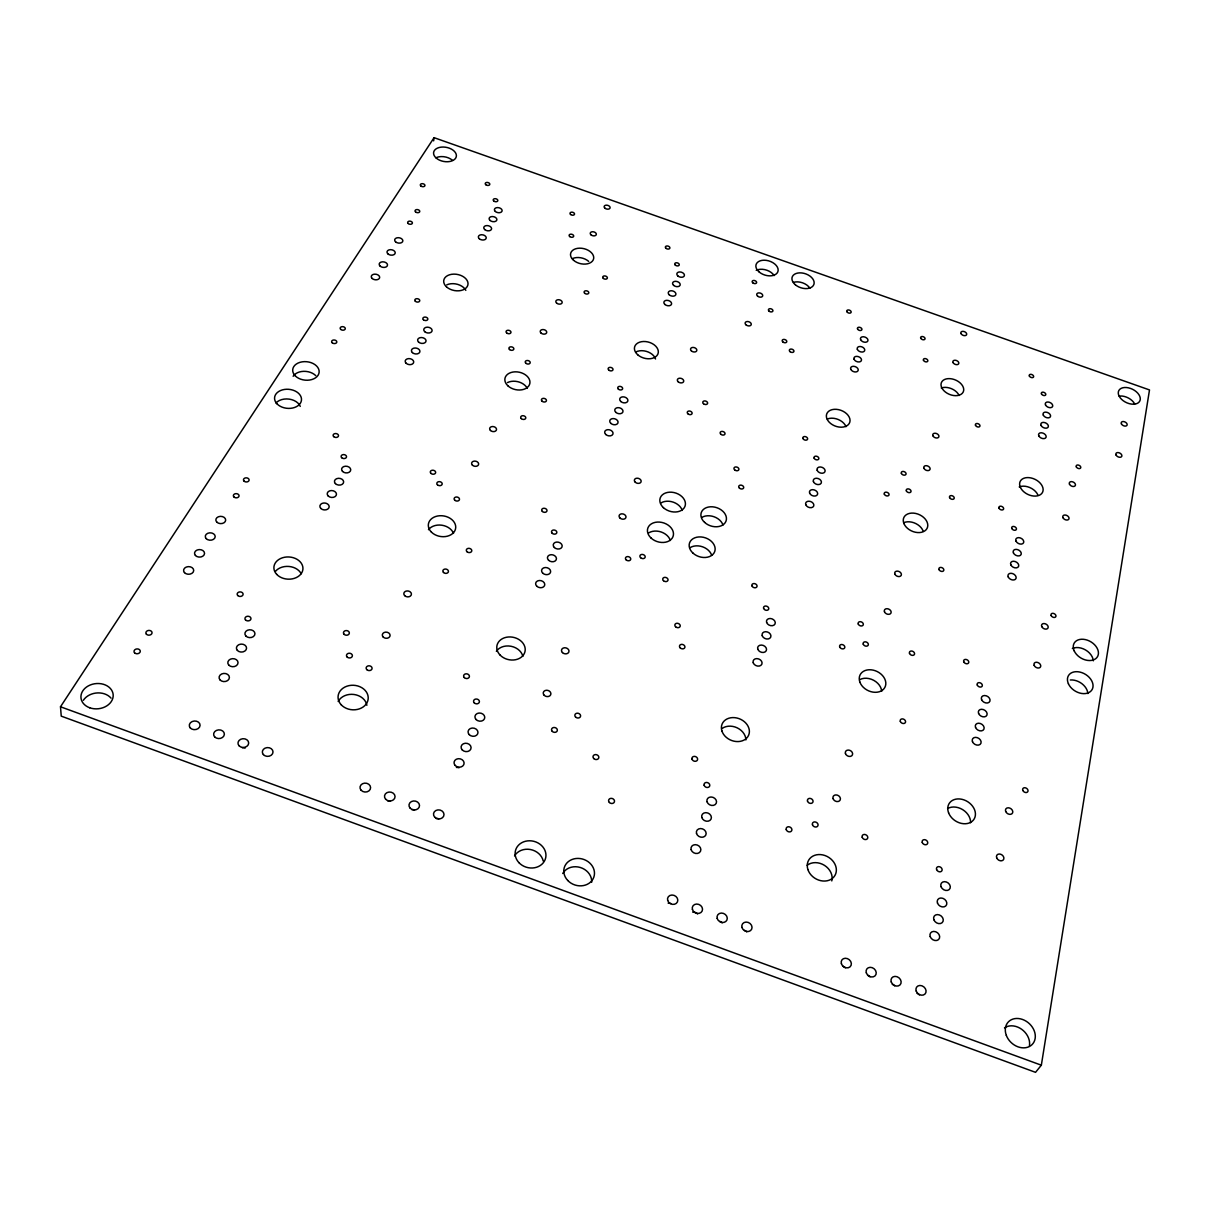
<?xml version="1.0" encoding="UTF-8"?>
<svg xmlns="http://www.w3.org/2000/svg" width="1210" height="1210" viewBox="0 0 1210 1210"><rect width="100%" height="100%" fill="white"/><g stroke="black" fill="none" stroke-linecap="round" stroke-linejoin="round"><path stroke-width="1.5" d="M433.649 140.859L434.057 137.668L1149.5 389.938L1041.341 1065.193L1035.548 1072.332L61.241 716.139L60.5 706.776L434.057 137.668M60.5 706.776L1041.341 1065.193M859.917 679.551A13.809 10.557 26.3 0 1 873.711 680.322A13.809 10.557 26.3 0 1 881.682 691.288M722.188 728.405A14.293 11.495 22.8 0 1 737.313 727.906A14.293 11.495 22.8 0 1 745.889 739.915M807.191 865.286A15.11 12.493 30.6 0 1 824.539 865.407A15.11 12.493 30.6 0 1 831.784 880.91M947.581 808.567A14.626 11.374 32.5 0 1 962.691 809.656A14.626 11.374 32.5 0 1 970.571 822.724M1070.321 679.99A13.643 9.786 31 0 1 1087.835 693.572M690.184 547.601A13.219 9.907 18.4 0 1 711.692 555.314M562.741 873.484A15.427 13.476 17.9 0 1 580.271 867.479A15.427 13.476 17.9 0 1 591.705 882.196M1004.481 1027.88A16.29 13.068 42.5 0 1 1021.648 1029.271A16.29 13.068 42.5 0 1 1029.453 1045.742M941.289 388.002A11.828 7.804 22.8 0 1 959.122 395.488M827.655 418.887A12.191 8.379 20.7 0 1 846.017 426.661M903.9 522.614A12.735 9.03 24.1 0 1 923.048 530.797M1019.213 486.919A12.372 8.349 25.9 0 1 1037.817 494.784M1120.309 395.988A11.661 7.336 26 0 1 1134.678 403.928M793.427 282.384A11.404 7.366 18.5 0 1 809.898 288.192M701.8 517.426A13.023 9.589 18.5 0 1 722.975 525.004M1072.347 648.545A13.416 9.498 30.3 0 1 1085.582 649.982A13.416 9.498 30.3 0 1 1093.28 660.841M428.476 529.708A13.718 10.391 9.1 0 1 441.877 525.216A13.718 10.391 9.1 0 1 453.523 533.383M275.396 571.407A14.46 11.087 3 0 1 289.009 566.462A14.46 11.087 3 0 1 301.184 573.737M338.165 701.482A15.019 12.251 3.9 0 1 354.001 694.48A15.019 12.251 3.9 0 1 366.872 705.294M496.372 651.298A14.248 11.389 11.7 0 1 510.983 646.261A14.248 11.389 11.7 0 1 522.856 656.349M648.847 532.793A13.219 9.892 16.9 0 1 670.325 540.477M275.94 403.021A13.431 9.529 5 0 1 289.16 399.118A13.431 9.529 5 0 1 300.262 406.394M83.354 700.288A16.078 12.614 -6.4 0 1 111.033 698.125M514.537 855.894A15.427 13.446 14 0 1 530.298 849.496A15.427 13.446 14 0 1 543.23 861.051M572.421 258.622A11.737 7.714 13.4 0 1 588.68 261.39M446.762 284.849A12.221 8.198 10.2 0 1 465.82 290.37M507.459 382.602A12.644 8.893 11.8 0 1 527.258 388.319M635.81 351.989A12.145 8.334 15.2 0 1 655.533 358.992M756.235 270.359A11.404 7.366 17.7 0 1 774.143 275.577M436.523 157.512A11.48 7.184 10.3 0 1 452.464 160.31M293.138 376.265A13.204 9.256 5.8 0 1 315.765 375.644M661.099 502.861A13.007 9.574 17 0 1 682.243 510.423M242.378 747.795A5.324 4.371 -2.2 0 1 245.085 748.143M436.205 818.535A5.233 4.492 7.4 0 1 438.897 818.867M411.914 809.656A5.233 4.477 5.9 0 1 414.591 809.989M387.623 800.793A5.248 4.462 4.4 0 1 390.316 801.141M744.468 930.369A5.279 4.537 30.2 0 1 746.751 931.851M719.889 921.415A5.263 4.537 28.6 0 1 722.173 922.882M692.695 912.128A5.248 4.537 26.9 0 1 697.61 913.928M668.177 903.189A5.233 4.553 25 0 1 670.809 903.507M917.059 993.365A5.4 4.462 39.1 0 1 919.403 994.877M892.345 984.35A5.385 4.477 38.1 0 1 894.674 985.847M867.646 975.336A5.354 4.492 37 0 1 869.96 976.833M842.962 966.321A5.339 4.492 35.9 0 1 845.276 967.818M456.427 767.458A5.021 4.235 9 0 1 458.998 767.79M996.677 857.845A4.008 3.101 34.7 0 0 1003.06 860.159A4.008 3.101 34.7 0 0 1000.776 854.275A4.008 3.101 34.7 0 0 996.677 857.845M859.886 682.153A13.9 10.572 26.2 0 0 882.453 690.184A13.9 10.572 26.2 0 0 875.269 670.733A13.9 10.572 26.2 0 0 859.886 682.153M721.886 730.885A14.384 11.525 22.7 0 0 745.33 739.265A14.384 11.525 22.7 0 0 738.947 718.604A14.384 11.525 22.7 0 0 721.886 730.885M807.887 869.521A15.201 12.523 30.4 0 0 832.465 878.339A15.201 12.523 30.4 0 0 825.054 855.561A15.201 12.523 30.4 0 0 807.887 869.521M948.595 812.833A14.717 11.404 32.3 0 0 972.22 821.272A14.717 11.404 32.3 0 0 964.007 799.901A14.717 11.404 32.3 0 0 948.595 812.833M1068.415 683.771A13.718 9.801 30.9 0 0 1090.407 691.576A13.718 9.801 30.9 0 0 1081.906 672.654A13.718 9.801 30.9 0 0 1068.415 683.771M692.891 553.03A13.295 9.907 18.4 0 0 714.686 551.639A13.295 9.907 18.4 0 0 698.866 536.938A13.295 9.907 18.4 0 0 692.891 553.03M567.747 880.487A15.533 13.522 17.9 0 0 593.747 877.386A15.533 13.522 17.9 0 0 575.899 858.525A15.533 13.522 17.9 0 0 567.747 880.487M1006.327 1035.382A16.411 13.113 42.3 0 0 1032.024 1044.638A16.411 13.113 42.3 0 0 1022.571 1019.47A16.411 13.113 42.3 0 0 1006.327 1035.382M941.667 387.533A11.888 7.804 22.7 0 0 961.042 394.339A11.888 7.804 22.7 0 0 954.372 379.562A11.888 7.804 22.7 0 0 941.667 387.533M826.899 418.72A12.266 8.379 20.7 0 0 846.909 425.769A12.266 8.379 20.7 0 0 840.784 410.266A12.266 8.379 20.7 0 0 826.899 418.72M903.915 523.537A12.811 9.03 24 0 0 924.773 530.918A12.811 9.03 24 0 0 917.846 514.053A12.811 9.03 24 0 0 903.915 523.537M1020.423 487.448A12.433 8.349 25.8 0 0 1040.57 494.557A12.433 8.349 25.8 0 0 1033.113 478.54A12.433 8.349 25.8 0 0 1020.423 487.448M1119.189 396.245A11.722 7.336 26 0 0 1138.156 402.885A11.722 7.336 26 0 0 1130.518 388.425A11.722 7.336 26 0 0 1119.189 396.245M795.409 284.819A11.465 7.366 18.5 0 0 813.861 284.516A11.465 7.366 18.5 0 0 799.84 272.855A11.465 7.366 18.5 0 0 795.409 284.819M704.598 522.387A13.083 9.604 18.4 0 0 726 521.147A13.083 9.604 18.4 0 0 710.391 506.793A13.083 9.604 18.4 0 0 704.598 522.387M1074.223 650.904A13.492 9.514 30.2 0 0 1095.867 658.573A13.492 9.514 30.2 0 0 1087.457 640.196A13.492 9.514 30.2 0 0 1074.223 650.904M431.41 532.113A13.794 10.406 9.1 0 0 454.854 530.767A13.794 10.406 9.1 0 0 439.774 515.732A13.794 10.406 9.1 0 0 431.41 532.113M276.712 574.387A14.55 11.117 3.2 0 0 301.744 572.814A14.55 11.117 3.2 0 0 286.785 556.978A14.55 11.117 3.2 0 0 276.712 574.387M341.175 704.749A15.11 12.281 4.1 0 0 367.099 702.541A15.11 12.281 4.1 0 0 351.112 685.314A15.11 12.281 4.1 0 0 341.175 704.749M500.214 655.2A14.338 11.419 11.8 0 0 524.429 653.279A14.338 11.419 11.8 0 0 508.336 636.989A14.338 11.419 11.8 0 0 500.214 655.2M651.04 538.027A13.295 9.892 16.9 0 0 672.972 536.695A13.295 9.892 16.9 0 0 657.363 522.07A13.295 9.892 16.9 0 0 651.04 538.027M277.166 404.004A13.507 9.544 5.1 0 0 300.382 403.202A13.507 9.544 5.1 0 0 286.513 389.257A13.507 9.544 5.1 0 0 277.166 404.004M89.706 707.774A16.184 12.644 -6.2 0 0 113.18 694.873A16.184 12.644 -6.2 0 0 88.285 685.919A16.184 12.644 -6.2 0 0 89.706 707.774M518.939 862.669A15.533 13.492 14.1 0 0 545.135 859.644A15.533 13.492 14.1 0 0 527.545 840.889A15.533 13.492 14.1 0 0 518.939 862.669M573.525 260.256A11.797 7.699 13.4 0 0 593.172 260.029A11.797 7.699 13.4 0 0 579.681 248.171A11.797 7.699 13.4 0 0 573.525 260.256M446.475 286.83A12.281 8.198 10.3 0 0 467.272 286.498A12.281 8.198 10.3 0 0 453.826 274.125A12.281 8.198 10.3 0 0 446.475 286.83M507.882 385.808A12.705 8.909 11.8 0 0 529.269 385.113A12.705 8.909 11.8 0 0 515.036 371.833A12.705 8.909 11.8 0 0 507.882 385.808M637.67 354.742A12.206 8.334 15.3 0 0 657.847 354.167A12.206 8.334 15.3 0 0 643.584 341.492A12.206 8.334 15.3 0 0 637.67 354.742M759.26 272.068A11.465 7.351 17.7 0 0 777.833 271.811A11.465 7.351 17.7 0 0 763.964 260.21A11.465 7.351 17.7 0 0 759.26 272.068M436.16 158.026A11.54 7.184 10.4 0 0 455.671 158.132A11.54 7.184 10.4 0 0 443.117 147.03A11.54 7.184 10.4 0 0 436.16 158.026M295.316 375.932A13.28 9.256 5.9 0 0 318.094 375.236A13.28 9.256 5.9 0 0 304.375 361.639A13.28 9.256 5.9 0 0 295.316 375.932M663.398 507.64A13.083 9.589 17 0 0 684.936 506.461A13.083 9.589 17 0 0 669.523 492.183A13.083 9.589 17 0 0 663.398 507.64M243.981 481.036A2.828 2.072 3 0 0 248.867 480.824A2.828 2.072 3 0 0 246.023 477.829A2.828 2.072 3 0 0 243.981 481.036M340.675 329.362A2.586 1.77 7.2 0 0 345.092 329.271A2.586 1.77 7.2 0 0 342.4 326.639A2.586 1.77 7.2 0 0 340.675 329.362M415.559 211.916A2.39 1.543 9.6 0 0 419.613 211.901A2.39 1.543 9.6 0 0 417.042 209.557A2.39 1.543 9.6 0 0 415.559 211.916M146.38 634.161A3.101 2.39 -2.8 0 0 151.734 633.798A3.101 2.39 -2.8 0 0 148.769 630.41A3.101 2.39 -2.8 0 0 146.38 634.161M466.924 551.654A2.768 2.117 10.1 0 0 471.628 551.382A2.768 2.117 10.1 0 0 468.572 548.327A2.768 2.117 10.1 0 0 466.924 551.654M542.035 401.175A2.556 1.8 12.6 0 0 546.315 401.039A2.556 1.8 12.6 0 0 543.441 398.347A2.556 1.8 12.6 0 0 542.035 401.175M603.321 278.391A2.375 1.558 14 0 0 607.269 278.345A2.375 1.558 14 0 0 604.546 275.925A2.375 1.558 14 0 0 603.321 278.391M675.588 626.75A2.768 2.148 18.6 0 0 680.141 626.417A2.768 2.148 18.6 0 0 676.889 623.271A2.768 2.148 18.6 0 0 675.588 626.75M734.697 469.904A2.556 1.815 18.6 0 0 738.841 469.707A2.556 1.815 18.6 0 0 735.801 466.939A2.556 1.815 18.6 0 0 734.697 469.904M782.9 341.976A2.375 1.573 18.6 0 0 786.727 341.885A2.375 1.573 18.6 0 0 783.853 339.405A2.375 1.573 18.6 0 0 782.9 341.976M609.371 802.472A3.01 2.526 18.4 0 0 614.377 801.958A3.01 2.526 18.4 0 0 610.899 798.358A3.01 2.526 18.4 0 0 609.371 802.472M1022.798 790.402A2.904 2.193 33 0 0 1027.441 792.081A2.904 2.193 33 0 0 1025.732 787.907A2.904 2.193 33 0 0 1022.798 790.402M1051.157 615.572A2.662 1.86 28.8 0 0 1055.438 617.1A2.662 1.86 28.8 0 0 1053.834 613.515A2.662 1.86 28.8 0 0 1051.157 615.572M1076.34 466.909A2.45 1.603 26.3 0 0 1080.303 468.315A2.45 1.603 26.3 0 0 1078.775 465.185A2.45 1.603 26.3 0 0 1076.34 466.909M233.878 496.902A2.859 2.102 2.4 0 0 238.809 496.66A2.859 2.102 2.4 0 0 235.95 493.635A2.859 2.102 2.4 0 0 233.878 496.902M332.16 342.732A2.601 1.785 6.9 0 0 336.607 342.627A2.601 1.785 6.9 0 0 333.899 339.98A2.601 1.785 6.9 0 0 332.16 342.732M134.537 652.75A3.146 2.435 -3.7 0 0 139.952 652.356A3.146 2.435 -3.7 0 0 136.957 648.908A3.146 2.435 -3.7 0 0 134.537 652.75M408.163 223.502A2.405 1.558 9.4 0 0 412.247 223.502A2.405 1.558 9.4 0 0 409.676 221.127A2.405 1.558 9.4 0 0 408.163 223.502M584.687 293.274A2.405 1.603 13.6 0 0 588.695 293.213A2.405 1.603 13.6 0 0 585.958 290.763A2.405 1.603 13.6 0 0 584.687 293.274M521.298 418.599A2.586 1.845 12 0 0 525.654 418.433A2.586 1.845 12 0 0 522.765 415.695A2.586 1.845 12 0 0 521.298 418.599M443.48 572.451A2.813 2.163 9.1 0 0 448.26 572.148A2.813 2.163 9.1 0 0 445.189 569.033A2.813 2.163 9.1 0 0 443.48 572.451M680.232 647.91A2.783 2.178 19 0 0 684.83 647.562A2.783 2.178 19 0 0 681.548 644.37A2.783 2.178 19 0 0 680.232 647.91M739.446 488.129A2.571 1.845 18.9 0 0 743.636 487.917A2.571 1.845 18.9 0 0 740.565 485.119A2.571 1.845 18.9 0 0 739.446 488.129M790.039 351.641A2.39 1.588 18.9 0 0 793.896 351.535A2.39 1.588 18.9 0 0 790.992 349.055A2.39 1.588 18.9 0 0 790.039 351.641M939.005 569.577A2.617 1.875 25.5 0 0 943.255 571.09A2.617 1.875 25.5 0 0 941.819 567.596A2.617 1.875 25.5 0 0 939.005 569.577M900.331 721.432A2.828 2.163 28.1 0 0 904.914 723.081A2.828 2.163 28.1 0 0 903.416 719.073A2.828 2.163 28.1 0 0 900.331 721.432M975.517 425.36A2.42 1.603 23.8 0 0 979.45 426.752A2.42 1.603 23.8 0 0 978.073 423.697A2.42 1.603 23.8 0 0 975.517 425.36M437.43 484.771A2.707 1.996 9.2 0 0 442.028 484.56A2.707 1.996 9.2 0 0 439.094 481.64A2.707 1.996 9.2 0 0 437.43 484.771M626.145 559.867A2.707 2.042 16 0 0 630.637 559.595A2.707 2.042 16 0 0 627.506 556.585A2.707 2.042 16 0 0 626.145 559.867M863.244 644.189A2.738 2.057 25.1 0 0 867.691 645.777A2.738 2.057 25.1 0 0 866.299 642.011A2.738 2.057 25.1 0 0 863.244 644.189M347.073 656.97A2.98 2.375 4.5 0 0 352.171 656.591A2.98 2.375 4.5 0 0 349.055 653.234A2.98 2.375 4.5 0 0 347.073 656.97M552.259 731.369A2.949 2.42 14.3 0 0 557.205 730.916A2.949 2.42 14.3 0 0 553.862 727.482A2.949 2.42 14.3 0 0 552.259 731.369M812.47 824.781A2.98 2.42 28.6 0 0 817.31 826.521A2.98 2.42 28.6 0 0 815.873 822.119A2.98 2.42 28.6 0 0 812.47 824.781M509.486 349.509A2.511 1.724 11.6 0 0 513.721 349.403A2.511 1.724 11.6 0 0 510.923 346.816A2.511 1.724 11.6 0 0 509.486 349.509M687.93 413.82A2.496 1.754 16.8 0 0 692.044 413.669A2.496 1.754 16.8 0 0 689.095 411.007A2.496 1.754 16.8 0 0 687.93 413.82M906.351 490.882A2.526 1.754 23.3 0 0 910.449 492.349A2.526 1.754 23.3 0 0 909.103 489.067A2.526 1.754 23.3 0 0 906.351 490.882M366.751 669.584A2.98 2.39 5.2 0 0 371.863 669.19A2.98 2.39 5.2 0 0 368.702 665.803A2.98 2.39 5.2 0 0 366.751 669.584M454.718 500.169A2.723 2.027 9.8 0 0 459.331 499.942A2.723 2.027 9.8 0 0 456.367 496.992A2.723 2.027 9.8 0 0 454.718 500.169M525.836 363.227A2.511 1.739 12.1 0 0 530.071 363.106A2.511 1.739 12.1 0 0 527.242 360.489A2.511 1.739 12.1 0 0 525.836 363.227M569.683 236.525A2.344 1.512 13.1 0 0 573.601 236.495A2.344 1.512 13.1 0 0 570.938 234.165A2.344 1.512 13.1 0 0 569.683 236.525M593.762 758.549A2.964 2.45 16.8 0 0 598.708 758.08A2.964 2.45 16.8 0 0 595.305 754.586A2.964 2.45 16.8 0 0 593.762 758.549M663.458 580.679A2.707 2.057 17.5 0 0 667.935 580.392A2.707 2.057 17.5 0 0 664.759 577.351A2.707 2.057 17.5 0 0 663.458 580.679M720.842 434.254A2.511 1.77 17.9 0 0 724.941 434.087A2.511 1.77 17.9 0 0 721.947 431.395A2.511 1.77 17.9 0 0 720.842 434.254M769.076 311.151A2.344 1.543 18 0 0 772.872 311.076A2.344 1.543 18 0 0 770.044 308.671A2.344 1.543 18 0 0 769.076 311.151M923.472 360.308A2.344 1.528 21.9 0 0 927.299 361.654A2.344 1.528 21.9 0 0 926.028 358.765A2.344 1.528 21.9 0 0 923.472 360.308M884.328 494.179A2.526 1.77 22.9 0 0 888.458 495.646A2.526 1.77 22.9 0 0 887.127 492.349A2.526 1.77 22.9 0 0 884.328 494.179M839.679 646.896A2.738 2.072 24.5 0 0 844.141 648.5A2.738 2.072 24.5 0 0 842.78 644.703A2.738 2.072 24.5 0 0 839.679 646.896M786.243 829.652A2.995 2.45 27.8 0 0 791.098 831.406A2.995 2.45 27.8 0 0 789.707 826.959A2.995 2.45 27.8 0 0 786.243 829.652M430.881 473.322A2.692 1.981 9 0 0 435.479 473.125A2.692 1.981 9 0 0 432.56 470.221A2.692 1.981 9 0 0 430.881 473.322M344.063 634.252A2.949 2.329 4.6 0 0 349.115 633.889A2.949 2.329 4.6 0 0 346.03 630.576A2.949 2.329 4.6 0 0 344.063 634.252M506.657 332.916A2.48 1.694 11.6 0 0 510.847 332.81A2.48 1.694 11.6 0 0 508.079 330.254A2.48 1.694 11.6 0 0 506.657 332.916M570.56 214.457A2.314 1.482 13.1 0 0 574.432 214.457A2.314 1.482 13.1 0 0 571.801 212.158A2.314 1.482 13.1 0 0 570.56 214.457M575.582 717.031A2.919 2.375 15.4 0 0 580.467 716.592A2.919 2.375 15.4 0 0 577.125 713.204A2.919 2.375 15.4 0 0 575.582 717.031M640.619 557.704A2.692 2.027 16.5 0 0 645.081 557.432A2.692 2.027 16.5 0 0 641.95 554.422A2.692 2.027 16.5 0 0 640.619 557.704M703.479 403.701A2.48 1.724 17.1 0 0 707.548 403.55A2.48 1.724 17.1 0 0 704.613 400.918A2.48 1.724 17.1 0 0 703.479 403.701M752.817 282.853A2.314 1.497 17.5 0 0 756.568 282.807A2.314 1.497 17.5 0 0 753.785 280.448A2.314 1.497 17.5 0 0 752.817 282.853M920.719 338.21A2.329 1.497 21.5 0 0 924.516 339.541A2.329 1.497 21.5 0 0 923.26 336.713A2.329 1.497 21.5 0 0 920.719 338.21M901.389 473.412A2.496 1.724 23 0 0 905.473 474.864A2.496 1.724 23 0 0 904.142 471.628A2.496 1.724 23 0 0 901.389 473.412M858.253 624.027A2.707 2.012 24.6 0 0 862.654 625.6A2.707 2.012 24.6 0 0 861.293 621.88A2.707 2.012 24.6 0 0 858.253 624.027M807.509 801.171A2.949 2.39 27.6 0 0 812.288 802.911A2.949 2.39 27.6 0 0 810.881 798.57A2.949 2.39 27.6 0 0 807.509 801.171M862.216 837.32A2.995 2.405 30.7 0 0 867.041 839.074A2.995 2.405 30.7 0 0 865.543 834.643A2.995 2.405 30.7 0 0 862.216 837.32M909.512 653.415A2.738 2.042 26.6 0 0 913.943 654.988A2.738 2.042 26.6 0 0 912.491 651.207A2.738 2.042 26.6 0 0 909.512 653.415M949.593 497.597A2.526 1.739 24.4 0 0 953.677 499.049A2.526 1.739 24.4 0 0 952.285 495.782A2.526 1.739 24.4 0 0 949.593 497.597M420.808 185.947A2.36 1.497 9.8 0 0 424.801 185.947A2.36 1.497 9.8 0 0 422.275 183.663A2.36 1.497 9.8 0 0 420.808 185.947M490.443 430.458A3.479 2.511 11.1 0 0 496.327 430.231A3.479 2.511 11.1 0 0 492.47 426.525A3.479 2.511 11.1 0 0 490.443 430.458M472.414 465.169A3.554 2.601 10.4 0 0 478.434 464.897A3.554 2.601 10.4 0 0 474.517 461.086A3.554 2.601 10.4 0 0 472.414 465.169M635.28 482.245A3.479 2.526 15.8 0 0 641.028 481.958A3.479 2.526 15.8 0 0 636.989 478.192A3.479 2.526 15.8 0 0 635.28 482.245M619.974 518.031A3.539 2.632 15.5 0 0 625.857 517.714A3.539 2.632 15.5 0 0 621.758 513.827A3.539 2.632 15.5 0 0 619.974 518.031M894.84 574.054A3.509 2.541 24.5 0 0 900.558 576.096A3.509 2.541 24.5 0 0 898.712 571.377A3.509 2.541 24.5 0 0 894.84 574.054M884.465 611.776A3.585 2.632 25 0 0 890.288 613.848A3.585 2.632 25 0 0 888.427 608.963A3.585 2.632 25 0 0 884.465 611.776M1041.749 626.583A3.554 2.526 28.9 0 0 1047.482 628.625A3.554 2.526 28.9 0 0 1045.349 623.8A3.554 2.526 28.9 0 0 1041.749 626.583M1034.172 665.409A3.63 2.617 29.7 0 0 1040.025 667.496A3.63 2.617 29.7 0 0 1037.862 662.505A3.63 2.617 29.7 0 0 1034.172 665.409M404.639 595.607A3.812 2.964 7.5 0 0 411.158 595.184A3.812 2.964 7.5 0 0 407.059 590.934A3.812 2.964 7.5 0 0 404.639 595.607M383.147 636.989A3.902 3.086 6.3 0 0 389.817 636.505A3.902 3.086 6.3 0 0 385.657 632.119A3.902 3.086 6.3 0 0 383.147 636.989M562.438 652.583A3.796 3.01 14.2 0 0 568.806 652.099A3.796 3.01 14.2 0 0 564.495 647.758A3.796 3.01 14.2 0 0 562.438 652.583M544.182 695.281A3.872 3.131 13.7 0 0 550.701 694.737A3.872 3.131 13.7 0 0 546.315 690.26A3.872 3.131 13.7 0 0 544.182 695.281M845.457 753.603A3.842 3.025 27.4 0 0 851.674 755.842A3.842 3.025 27.4 0 0 849.768 750.321A3.842 3.025 27.4 0 0 845.457 753.603M833.07 798.63A3.917 3.146 28.4 0 0 839.422 800.929A3.917 3.146 28.4 0 0 837.501 795.182A3.917 3.146 28.4 0 0 833.07 798.63M1005.707 811.471A3.917 2.98 33.3 0 0 1011.968 813.725A3.917 2.98 33.3 0 0 1009.715 808.053A3.917 2.98 33.3 0 0 1005.707 811.471M604.909 208.18A3.055 1.936 13.9 0 0 609.976 208.18A3.055 1.936 13.9 0 0 606.467 205.155A3.055 1.936 13.9 0 0 604.909 208.18M591.024 234.861A3.101 1.996 13.6 0 0 596.197 234.831A3.101 1.996 13.6 0 0 592.643 231.73A3.101 1.996 13.6 0 0 591.024 234.861M757.611 296.148A3.101 2.027 17.7 0 0 762.648 296.057A3.101 2.027 17.7 0 0 758.912 292.88A3.101 2.027 17.7 0 0 757.611 296.148M746.041 324.885A3.161 2.087 17.6 0 0 751.183 324.779A3.161 2.087 17.6 0 0 747.387 321.512A3.161 2.087 17.6 0 0 746.041 324.885M960.997 333.567A3.07 1.951 22.3 0 0 966.003 335.336A3.07 1.951 22.3 0 0 964.279 331.601A3.07 1.951 22.3 0 0 960.997 333.567M953.026 362.531A3.131 2.027 22.5 0 0 958.123 364.331A3.131 2.027 22.5 0 0 956.384 360.489A3.131 2.027 22.5 0 0 953.026 362.531M1121.443 423.939A3.176 2.012 26.3 0 0 1126.586 425.738A3.176 2.012 26.3 0 0 1124.529 421.776A3.176 2.012 26.3 0 0 1121.443 423.939M1116.074 455.066A3.237 2.087 26.8 0 0 1121.292 456.911A3.237 2.087 26.8 0 0 1119.22 452.812A3.237 2.087 26.8 0 0 1116.074 455.066M556.615 303.09A3.237 2.163 12.9 0 0 562.03 302.999A3.237 2.163 12.9 0 0 558.37 299.702A3.237 2.163 12.9 0 0 556.615 303.09M541.036 333.068A3.297 2.238 12.5 0 0 546.557 332.947A3.297 2.238 12.5 0 0 542.851 329.543A3.297 2.238 12.5 0 0 541.036 333.068M691.424 350.93A3.222 2.193 16.5 0 0 696.718 350.794A3.222 2.193 16.5 0 0 692.906 347.421A3.222 2.193 16.5 0 0 691.424 350.93M678.205 381.815A3.282 2.269 16.3 0 0 683.62 381.649A3.282 2.269 16.3 0 0 679.748 378.201A3.282 2.269 16.3 0 0 678.205 381.815M932.895 435.751A3.252 2.193 23.1 0 0 938.204 437.627A3.252 2.193 23.1 0 0 936.419 433.498A3.252 2.193 23.1 0 0 932.895 435.751M923.941 468.285A3.312 2.269 23.4 0 0 929.341 470.206A3.312 2.269 23.4 0 0 927.541 465.926A3.312 2.269 23.4 0 0 923.941 468.285M1069.489 484.212A3.297 2.193 26.5 0 0 1074.828 486.102A3.297 2.193 26.5 0 0 1072.786 481.867A3.297 2.193 26.5 0 0 1069.489 484.212M1062.97 517.698A3.358 2.269 27 0 0 1068.4 519.619A3.358 2.269 27 0 0 1066.328 515.248A3.358 2.269 27 0 0 1062.97 517.698M263.341 754.571A5.339 4.401 -1 0 0 272.552 753.739A5.339 4.401 -1 0 0 267.138 747.598A5.339 4.401 -1 0 0 263.341 754.571M238.96 745.663A5.354 4.386 -1.9 0 0 248.201 744.846A5.354 4.386 -1.9 0 0 242.817 738.72A5.354 4.386 -1.9 0 0 238.96 745.663M214.578 736.769A5.369 4.356 -2.8 0 0 223.865 735.967A5.369 4.356 -2.8 0 0 218.526 729.872A5.369 4.356 -2.8 0 0 214.578 736.769M190.242 727.891A5.4 4.341 -3.5 0 0 199.544 727.104A5.4 4.341 -3.5 0 0 194.266 721.009A5.4 4.341 -3.5 0 0 190.242 727.891M434.677 817.098A5.263 4.507 7.6 0 0 443.662 816.175A5.263 4.507 7.6 0 0 437.914 809.898A5.263 4.507 7.6 0 0 434.677 817.098M410.145 808.144A5.279 4.492 6.1 0 0 419.159 807.221A5.279 4.492 6.1 0 0 413.457 800.975A5.279 4.492 6.1 0 0 410.145 808.144M385.627 799.19A5.279 4.477 4.7 0 0 394.672 798.297A5.279 4.477 4.7 0 0 389.015 792.051A5.279 4.477 4.7 0 0 385.627 799.19M361.124 790.251A5.294 4.462 3.3 0 0 370.2 789.359A5.294 4.462 3.3 0 0 364.588 783.142A5.294 4.462 3.3 0 0 361.124 790.251M741.972 927.465A5.309 4.553 30 0 0 750.563 930.581A5.309 4.553 30 0 0 748.219 922.428A5.309 4.553 30 0 0 741.972 927.465M717.182 918.405A5.294 4.553 28.4 0 0 725.758 921.536A5.294 4.553 28.4 0 0 723.489 913.414A5.294 4.553 28.4 0 0 717.182 918.405M692.407 909.375A5.279 4.553 26.7 0 0 700.983 912.491A5.279 4.553 26.7 0 0 698.775 904.399A5.279 4.553 26.7 0 0 692.407 909.375M667.648 900.331A5.263 4.553 24.9 0 0 676.208 903.447A5.263 4.553 24.9 0 0 674.076 895.385A5.263 4.553 24.9 0 0 667.648 900.331M916.197 991.035A5.445 4.477 38.8 0 0 924.848 994.181A5.445 4.477 38.8 0 0 921.975 985.817A5.445 4.477 38.8 0 0 916.197 991.035M891.241 981.93A5.415 4.492 37.8 0 0 899.877 985.061A5.415 4.492 37.8 0 0 897.079 976.727A5.415 4.492 37.8 0 0 891.241 981.93M866.315 972.825A5.4 4.507 36.7 0 0 874.936 975.971A5.4 4.507 36.7 0 0 872.213 967.667A5.4 4.507 36.7 0 0 866.315 972.825M841.404 963.735A5.369 4.507 35.6 0 0 850.025 966.866A5.369 4.507 35.6 0 0 847.378 958.607A5.369 4.507 35.6 0 0 841.404 963.735M206.169 538.601A4.961 3.706 1 0 0 214.73 538.132A4.961 3.706 1 0 0 209.829 532.823A4.961 3.706 1 0 0 206.169 538.601M216.741 522.039A4.916 3.645 1.6 0 0 225.211 521.601A4.916 3.645 1.6 0 0 220.341 516.352A4.916 3.645 1.6 0 0 216.741 522.039M184.464 572.617A5.067 3.827 -0.3 0 0 193.207 572.103A5.067 3.827 -0.3 0 0 188.261 566.628A5.067 3.827 -0.3 0 0 184.464 572.617M195.415 555.466A5.006 3.766 0.4 0 0 204.066 554.966A5.006 3.766 0.4 0 0 199.136 549.582A5.006 3.766 0.4 0 0 195.415 555.466M387.865 253.843A4.159 2.738 8.8 0 0 394.944 253.782A4.159 2.738 8.8 0 0 390.527 249.653A4.159 2.738 8.8 0 0 387.865 253.843M395.549 241.803A4.129 2.692 9.1 0 0 402.567 241.758A4.129 2.692 9.1 0 0 398.166 237.674A4.129 2.692 9.1 0 0 395.549 241.803M372.151 278.466A4.235 2.813 8.3 0 0 379.365 278.376A4.235 2.813 8.3 0 0 374.888 274.141A4.235 2.813 8.3 0 0 372.151 278.466M380.061 266.064A4.19 2.768 8.6 0 0 387.215 265.988A4.19 2.768 8.6 0 0 382.768 261.814A4.19 2.768 8.6 0 0 380.061 266.064M975.562 727.482A4.704 3.524 30.1 0 0 983.125 730.19A4.704 3.524 30.1 0 0 980.478 723.55A4.704 3.524 30.1 0 0 975.562 727.482M933.863 919.721A5.173 4.159 35.9 0 0 942.121 922.701A5.173 4.159 35.9 0 0 939.323 914.926A5.173 4.159 35.9 0 0 933.863 919.721M757.762 649.12A4.613 3.554 22 0 0 765.264 651.812A4.613 3.554 22 0 0 763.177 645.399A4.613 3.554 22 0 0 757.762 649.12M696.506 833.433A5.037 4.22 24 0 0 704.689 836.397A5.037 4.22 24 0 0 702.571 828.895A5.037 4.22 24 0 0 696.506 833.433M978.603 713.476A4.674 3.479 29.8 0 0 986.12 716.169A4.674 3.479 29.8 0 0 983.473 709.605A4.674 3.479 29.8 0 0 978.603 713.476M937.478 903.068A5.127 4.099 35.3 0 0 945.675 906.033A5.127 4.099 35.3 0 0 942.892 898.349A5.127 4.099 35.3 0 0 937.478 903.068M762.224 635.689A4.583 3.509 21.9 0 0 769.681 638.366A4.583 3.509 21.9 0 0 767.594 632.028A4.583 3.509 21.9 0 0 762.224 635.689M701.815 817.476A4.991 4.159 23.8 0 0 709.937 820.41A4.991 4.159 23.8 0 0 707.82 812.999A4.991 4.159 23.8 0 0 701.815 817.476M972.477 741.669A4.734 3.569 30.5 0 0 980.1 744.407A4.734 3.569 30.5 0 0 977.438 737.692A4.734 3.569 30.5 0 0 972.477 741.669M930.203 936.616A5.218 4.22 36.5 0 0 938.506 939.625A5.218 4.22 36.5 0 0 935.708 931.745A5.218 4.22 36.5 0 0 930.203 936.616M753.225 662.732A4.643 3.6 22.1 0 0 760.788 665.439A4.643 3.6 22.1 0 0 758.7 658.951A4.643 3.6 22.1 0 0 753.225 662.732M691.122 849.632A5.067 4.28 24.3 0 0 699.365 852.626A5.067 4.28 24.3 0 0 697.247 845.019A5.067 4.28 24.3 0 0 691.122 849.632M981.597 699.667A4.643 3.433 29.5 0 0 989.069 702.329A4.643 3.433 29.5 0 0 986.422 695.856A4.643 3.433 29.5 0 0 981.597 699.667M941.032 886.643A5.082 4.054 34.7 0 0 949.169 889.592A5.082 4.054 34.7 0 0 946.402 881.999A5.082 4.054 34.7 0 0 941.032 886.643M766.626 622.439A4.553 3.464 21.8 0 0 774.037 625.086A4.553 3.464 21.8 0 0 771.95 618.824A4.553 3.464 21.8 0 0 766.626 622.439M707.033 801.731A4.961 4.099 23.6 0 0 715.11 804.65A4.961 4.099 23.6 0 0 712.992 797.345A4.961 4.099 23.6 0 0 707.033 801.731M963.765 661.809A2.738 2.012 28.1 0 0 968.182 663.383A2.738 2.012 28.1 0 0 966.654 659.601A2.738 2.012 28.1 0 0 963.765 661.809M977.287 685.072A2.768 2.042 29 0 0 981.734 686.675A2.768 2.042 29 0 0 980.176 682.818A2.768 2.042 29 0 0 977.287 685.072M922.262 842.508A2.995 2.375 32.5 0 0 927.072 844.247A2.995 2.375 32.5 0 0 925.468 839.846A2.995 2.375 32.5 0 0 922.262 842.508M936.601 869.551A3.025 2.405 33.9 0 0 941.456 871.306A3.025 2.405 33.9 0 0 939.822 866.814A3.025 2.405 33.9 0 0 936.601 869.551M751.939 585.837A2.692 2.027 20.7 0 0 756.326 587.41A2.692 2.027 20.7 0 0 755.116 583.749A2.692 2.027 20.7 0 0 751.939 585.837M763.601 608.358A2.707 2.057 21.4 0 0 768.017 609.946A2.707 2.057 21.4 0 0 766.777 606.225A2.707 2.057 21.4 0 0 763.601 608.358M691.999 759.109A2.919 2.39 21.7 0 0 696.763 760.833A2.919 2.39 21.7 0 0 695.553 756.583A2.919 2.39 21.7 0 0 691.999 759.109M704.129 785.26A2.949 2.435 22.9 0 0 708.939 786.999A2.949 2.435 22.9 0 0 707.684 782.658A2.949 2.435 22.9 0 0 704.129 785.26M1041.069 425.436A4.008 2.601 25 0 0 1047.573 427.735A4.008 2.601 25 0 0 1045.153 422.714A4.008 2.601 25 0 0 1041.069 425.436M1010.834 564.843A4.326 3.01 27 0 0 1017.837 567.324A4.326 3.01 27 0 0 1015.296 561.576A4.326 3.01 27 0 0 1010.834 564.843M854.078 359.264A3.948 2.617 20.4 0 0 860.537 361.533A3.948 2.617 20.4 0 0 858.525 356.678A3.948 2.617 20.4 0 0 854.078 359.264M809.611 493.075A4.25 3.025 21 0 0 816.553 495.54A4.25 3.025 21 0 0 814.496 489.989A4.25 3.025 21 0 0 809.611 493.075M1043.307 415.151A3.978 2.571 24.9 0 0 1049.766 417.42A3.978 2.571 24.9 0 0 1047.361 412.444A3.978 2.571 24.9 0 0 1043.307 415.151M1013.42 552.894A4.295 2.98 26.8 0 0 1020.378 555.375A4.295 2.98 26.8 0 0 1017.852 549.688A4.295 2.98 26.8 0 0 1013.42 552.894M857.361 349.372A3.933 2.586 20.4 0 0 863.774 351.641A3.933 2.586 20.4 0 0 861.777 346.816A3.933 2.586 20.4 0 0 857.361 349.372M813.422 481.625A4.235 2.995 21 0 0 820.319 484.076A4.235 2.995 21 0 0 818.262 478.57A4.235 2.995 21 0 0 813.422 481.625M1038.815 435.857A4.023 2.632 25.2 0 0 1045.349 438.171A4.023 2.632 25.2 0 0 1042.914 433.089A4.023 2.632 25.2 0 0 1038.815 435.857M1008.217 576.928A4.356 3.055 27.2 0 0 1015.25 579.424A4.356 3.055 27.2 0 0 1012.709 573.616A4.356 3.055 27.2 0 0 1008.217 576.928M850.751 369.262A3.978 2.647 20.5 0 0 857.24 371.546A3.978 2.647 20.5 0 0 855.243 366.63A3.978 2.647 20.5 0 0 850.751 369.262M805.754 504.676A4.28 3.07 21.1 0 0 812.742 507.156A4.28 3.07 21.1 0 0 810.685 501.545A4.28 3.07 21.1 0 0 805.754 504.676M1045.516 404.972A3.963 2.556 24.8 0 0 1051.944 407.241A3.963 2.556 24.8 0 0 1049.539 402.31A3.963 2.556 24.8 0 0 1045.516 404.972M1015.992 541.112A4.265 2.949 26.6 0 0 1022.889 543.562A4.265 2.949 26.6 0 0 1020.378 537.951A4.265 2.949 26.6 0 0 1015.992 541.112M860.612 339.602A3.902 2.556 20.4 0 0 866.995 341.855A3.902 2.556 20.4 0 0 864.999 337.076A3.902 2.556 20.4 0 0 860.612 339.602M817.173 470.297A4.205 2.964 20.9 0 0 824.04 472.732A4.205 2.964 20.9 0 0 821.998 467.302A4.205 2.964 20.9 0 0 817.173 470.297M1029.377 376.053A2.344 1.497 24.1 0 0 1033.174 377.399A2.344 1.497 24.1 0 0 1031.782 374.51A2.344 1.497 24.1 0 0 1029.377 376.053M1041.477 393.931A2.36 1.512 24.5 0 0 1045.319 395.292A2.36 1.512 24.5 0 0 1043.897 392.358A2.36 1.512 24.5 0 0 1041.477 393.931M999.021 508.215A2.526 1.724 25.6 0 0 1003.12 509.667A2.526 1.724 25.6 0 0 1001.653 506.385A2.526 1.724 25.6 0 0 999.021 508.215M1011.817 528.498A2.541 1.754 26.3 0 0 1015.931 529.965A2.541 1.754 26.3 0 0 1014.434 526.622A2.541 1.754 26.3 0 0 1011.817 528.498M846.818 311.59A2.314 1.497 19.8 0 0 850.6 312.921A2.314 1.497 19.8 0 0 849.435 310.138A2.314 1.497 19.8 0 0 846.818 311.59M857.527 328.938A2.329 1.512 20.2 0 0 861.338 330.285A2.329 1.512 20.2 0 0 860.159 327.441A2.329 1.512 20.2 0 0 857.527 328.938M802.926 438.459A2.48 1.724 20.1 0 0 806.979 439.895A2.48 1.724 20.1 0 0 805.799 436.734A2.48 1.724 20.1 0 0 802.926 438.459M814.103 458.121A2.511 1.754 20.6 0 0 818.202 459.573A2.511 1.754 20.6 0 0 816.992 456.352A2.511 1.754 20.6 0 0 814.103 458.121M542.685 573.116A4.598 3.524 13 0 0 550.414 572.633A4.598 3.524 13 0 0 545.226 567.52A4.598 3.524 13 0 0 542.685 573.116M462.25 749.928A5.021 4.174 9.6 0 0 470.781 749.141A5.021 4.174 9.6 0 0 465.26 743.258A5.021 4.174 9.6 0 0 462.25 749.928M328.122 495.918A4.643 3.448 5.5 0 0 336.108 495.54A4.643 3.448 5.5 0 0 331.253 490.564A4.643 3.448 5.5 0 0 328.122 495.918M228.735 665.031A5.112 4.038 -0.5 0 0 237.568 664.366A5.112 4.038 -0.5 0 0 232.456 658.663A5.112 4.038 -0.5 0 0 228.735 665.031M548.553 560.23A4.568 3.479 13.2 0 0 556.222 559.761A4.568 3.479 13.2 0 0 551.049 554.694A4.568 3.479 13.2 0 0 548.553 560.23M469.208 734.606A4.976 4.114 10 0 0 477.678 733.85A4.976 4.114 10 0 0 472.172 728.042A4.976 4.114 10 0 0 469.208 734.606M335.382 483.592A4.613 3.403 5.9 0 0 343.292 483.229A4.613 3.403 5.9 0 0 338.467 478.298A4.613 3.403 5.9 0 0 335.382 483.592M237.341 650.39A5.082 3.993 0.1 0 0 246.099 649.755A5.082 3.993 0.1 0 0 241.002 644.113A5.082 3.993 0.1 0 0 237.341 650.39M536.756 586.184A4.628 3.569 12.9 0 0 544.53 585.67A4.628 3.569 12.9 0 0 539.312 580.497A4.628 3.569 12.9 0 0 536.756 586.184M455.187 765.461A5.052 4.235 9.1 0 0 463.793 764.644A5.052 4.235 9.1 0 0 458.227 758.7A5.052 4.235 9.1 0 0 455.187 765.461M320.786 508.412A4.689 3.494 5.2 0 0 328.817 508.018A4.689 3.494 5.2 0 0 323.962 502.982A4.689 3.494 5.2 0 0 320.786 508.412M220.008 679.884A5.158 4.099 -1.2 0 0 228.917 679.188A5.158 4.099 -1.2 0 0 223.79 673.425A5.158 4.099 -1.2 0 0 220.008 679.884M554.346 547.51A4.537 3.433 13.4 0 0 561.954 547.071A4.537 3.433 13.4 0 0 556.812 542.05A4.537 3.433 13.4 0 0 554.346 547.51M476.075 719.527A4.946 4.069 10.3 0 0 484.469 718.785A4.946 4.069 10.3 0 0 479.009 713.038A4.946 4.069 10.3 0 0 476.075 719.527M342.521 471.416A4.583 3.358 6.2 0 0 350.386 471.068A4.583 3.358 6.2 0 0 345.576 466.198A4.583 3.358 6.2 0 0 342.521 471.416M245.827 635.961A5.037 3.948 0.7 0 0 254.508 635.356A5.037 3.948 0.7 0 0 249.441 629.775A5.037 3.948 0.7 0 0 245.827 635.961M542.352 511.437A2.677 1.996 12.8 0 0 546.86 511.195A2.677 1.996 12.8 0 0 543.834 508.261A2.677 1.996 12.8 0 0 542.352 511.437M552.168 533.247A2.707 2.042 13.2 0 0 556.706 532.99A2.707 2.042 13.2 0 0 553.635 530.01A2.707 2.042 13.2 0 0 552.168 533.247M464.277 677.555A2.919 2.36 9.7 0 0 469.238 677.161A2.919 2.36 9.7 0 0 466.031 673.804A2.919 2.36 9.7 0 0 464.277 677.555M474.229 702.844A2.949 2.405 10.2 0 0 479.236 702.42A2.949 2.405 10.2 0 0 475.984 699.017A2.949 2.405 10.2 0 0 474.229 702.844M333.657 436.583A2.723 1.951 6.2 0 0 338.301 436.402A2.723 1.951 6.2 0 0 335.473 433.543A2.723 1.951 6.2 0 0 333.657 436.583M341.643 457.667A2.738 1.996 6.2 0 0 346.332 457.471A2.738 1.996 6.2 0 0 343.474 454.582A2.738 1.996 6.2 0 0 341.643 457.667M237.704 595.486A2.98 2.284 1.1 0 0 242.832 595.169A2.98 2.284 1.1 0 0 239.852 591.902A2.98 2.284 1.1 0 0 237.704 595.486M245.509 619.913A3.01 2.329 0.9 0 0 250.697 619.565A3.01 2.329 0.9 0 0 247.672 616.253A3.01 2.329 0.9 0 0 245.509 619.913M669.296 294.877A3.933 2.601 15.6 0 0 675.785 294.771A3.933 2.601 15.6 0 0 671.157 290.748A3.933 2.601 15.6 0 0 669.296 294.877M610.838 423.364A4.235 3.01 14.7 0 0 617.886 423.092A4.235 3.01 14.7 0 0 612.986 418.569A4.235 3.01 14.7 0 0 610.838 423.364M484.681 229.537A3.948 2.556 11.2 0 0 491.366 229.507A3.948 2.556 11.2 0 0 486.995 225.574A3.948 2.556 11.2 0 0 484.681 229.537M412.368 352.579A4.265 2.949 9 0 0 419.643 352.397A4.265 2.949 9 0 0 415.045 347.996A4.265 2.949 9 0 0 412.368 352.579M673.622 285.378A3.917 2.571 15.7 0 0 680.065 285.288A3.917 2.571 15.7 0 0 675.452 281.295A3.917 2.571 15.7 0 0 673.622 285.378M615.845 412.368A4.22 2.98 14.8 0 0 622.832 412.111A4.22 2.98 14.8 0 0 617.977 407.634A4.22 2.98 14.8 0 0 615.845 412.368M490.035 220.432A3.933 2.526 11.3 0 0 496.66 220.417A3.933 2.526 11.3 0 0 492.319 216.529A3.933 2.526 11.3 0 0 490.035 220.432M418.554 342.052A4.25 2.919 9.2 0 0 425.769 341.885A4.25 2.919 9.2 0 0 421.201 337.529A4.25 2.919 9.2 0 0 418.554 342.052M664.925 304.481A3.963 2.632 15.6 0 0 671.459 304.36A3.963 2.632 15.6 0 0 666.816 300.307A3.963 2.632 15.6 0 0 664.925 304.481M605.771 434.496A4.265 3.04 14.6 0 0 612.865 434.208A4.265 3.04 14.6 0 0 607.949 429.656A4.265 3.04 14.6 0 0 605.771 434.496M479.281 238.733A3.978 2.586 11 0 0 485.996 238.688A3.978 2.586 11 0 0 481.61 234.725A3.978 2.586 11 0 0 479.281 238.733M406.106 363.242A4.295 2.995 8.8 0 0 413.427 363.045A4.295 2.995 8.8 0 0 408.814 358.599A4.295 2.995 8.8 0 0 406.106 363.242M677.887 275.986A3.887 2.541 15.8 0 0 684.285 275.91A3.887 2.541 15.8 0 0 679.702 271.947A3.887 2.541 15.8 0 0 677.887 275.986M620.775 401.493A4.19 2.934 14.9 0 0 627.733 401.251A4.19 2.934 14.9 0 0 622.893 396.835A4.19 2.934 14.9 0 0 620.775 401.493M495.314 211.448A3.902 2.511 11.4 0 0 501.908 211.432A3.902 2.511 11.4 0 0 497.582 207.576A3.902 2.511 11.4 0 0 495.314 211.448M424.68 331.646A4.22 2.889 9.4 0 0 431.834 331.495A4.22 2.889 9.4 0 0 427.281 327.169A4.22 2.889 9.4 0 0 424.68 331.646M665.999 248.322A2.314 1.482 15.4 0 0 669.811 248.292A2.314 1.482 15.4 0 0 667.103 245.963A2.314 1.482 15.4 0 0 665.999 248.322M675.361 265.156A2.329 1.512 15.6 0 0 679.188 265.111A2.329 1.512 15.6 0 0 676.451 262.751A2.329 1.512 15.6 0 0 675.361 265.156M608.781 370.079A2.48 1.709 14.4 0 0 612.91 369.957A2.48 1.709 14.4 0 0 610.052 367.356A2.48 1.709 14.4 0 0 608.781 370.079M618.386 389.136A2.496 1.739 14.7 0 0 622.545 389A2.496 1.739 14.7 0 0 619.656 386.368A2.496 1.739 14.7 0 0 618.386 389.136M485.755 184.676A2.314 1.467 11.3 0 0 489.672 184.691A2.314 1.467 11.3 0 0 487.116 182.423A2.314 1.467 11.3 0 0 485.755 184.676M493.756 200.981A2.329 1.482 11.4 0 0 497.688 200.981A2.329 1.482 11.4 0 0 495.117 198.682A2.329 1.482 11.4 0 0 493.756 200.981M415.348 301.275A2.496 1.679 9.3 0 0 419.598 301.199A2.496 1.679 9.3 0 0 416.921 298.673A2.496 1.679 9.3 0 0 415.348 301.275M423.394 319.712A2.511 1.709 9.4 0 0 427.674 319.637A2.511 1.709 9.4 0 0 424.967 317.065A2.511 1.709 9.4 0 0 423.394 319.712"/></g></svg>
